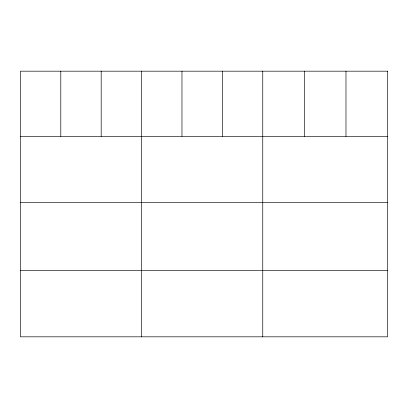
<?xml version="1.0" encoding="UTF-8"?>
<svg xmlns="http://www.w3.org/2000/svg" width="408" height="408" viewBox="0 0 408 408"><rect width="100%" height="100%" fill="white"/><g stroke="black" fill="none" stroke-linecap="round" stroke-linejoin="round"><path stroke-width="0.61" d="M20.4 136.349L387.6 136.349M20.4 202.506L387.6 202.506M20.4 270.667L387.6 270.667M345.984 71.181L345.984 136.349M304.368 71.181L304.368 136.349M262.752 71.181L262.752 336.819M222.36 71.181L222.36 136.349M181.968 71.181L181.968 136.349M141.576 71.181L141.576 336.819M101.184 71.181L101.184 136.349M60.792 71.181L60.792 136.349M387.6 71.181L20.4 71.181L20.4 336.819L387.6 336.819L387.6 71.181"/></g></svg>
